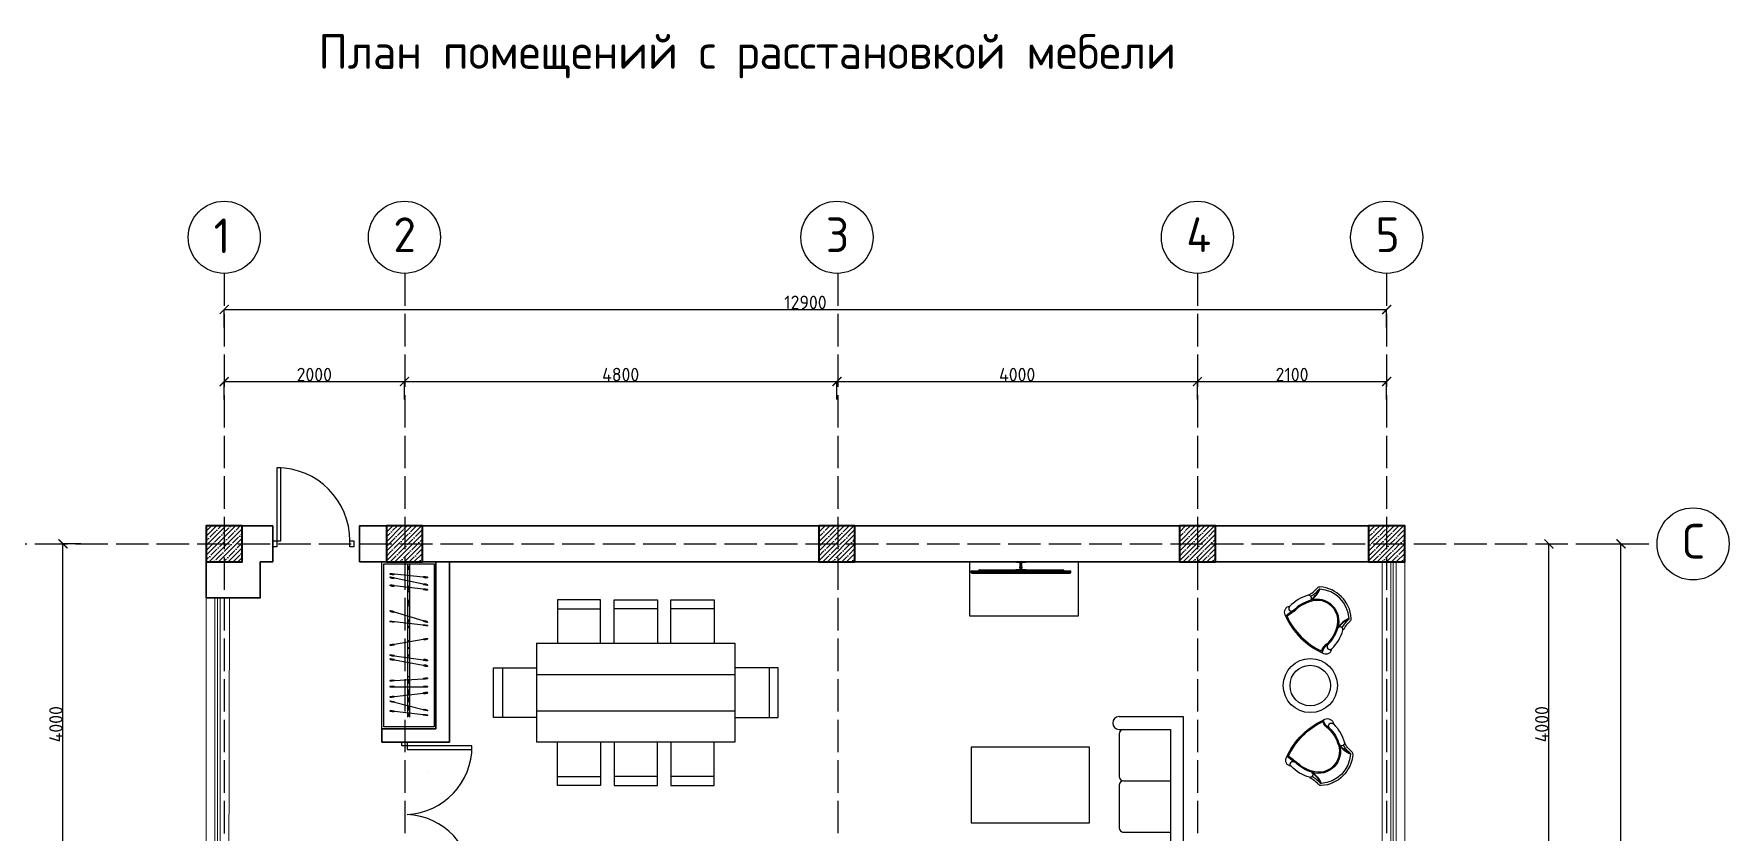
# Model space of a CAD drawing. Header units: millimetres. Extents: x -79936 to 190348, y -17907 to 78730.
# Drawn here: x -5505 to 13307, y 3152 to 12004 of the extents above; entities that cross this region are included whole.
import ezdxf

# ---------------------------------------------------------------- set-up
doc = ezdxf.new("R2010")
doc.units = ezdxf.units.MM
doc.linetypes.add('ACAD_ISO02W100', pattern=[15, 12, -3])
for name, color, linetype in [('A-Door', 150, 'Continuous'), ('freecads.com', 7, 'Continuous'), ('FUR', 42, 'Continuous'), ('mebel', 21, 'Continuous'), ('NET 01', 8, 'Continuous'), ('NOITHAT', 21, 'Continuous'), ('Plan 1', 7, 'Continuous')]:
    doc.layers.add(name, color=color, linetype=linetype)
doc.styles.add('gost', font='GOST Common.ttf')
doc.dimstyles.new('Copy of GOST', dxfattribs={"dimtxt": 150, "dimasz": 100, "dimexe": 0.18, "dimexo": 0.06, "dimgap": 3, "dimtad": 1, "dimdec": 0, "dimzin": 0, "dimdsep": 46, "dimtxsty": 'gost', "dimblk": 'ARCHTICK', "dimcen": 0.09, "dimclrt": 256, "dimadec": 0, "dimazin": 0, "dimtfac": 1, "dimtdec": 0, "dimtofl": 0, "dimtmove": 0, "dimatfit": 3, "dimldrblk": 'ARCHTICK', "dimfxl": 200, "dimfxlon": 1, "dimtolj": 1, "dimtzin": 0, "dimarcsym": 0})

# ---------------------------------------------------------------- blocks, each defined once
blk = doc.blocks.new('coffee table')
at = {"color": 7}
for p, q in [((133546, -23302), (134746, -23302)), ((133546, -23902), (133546, -23302)), ((134746, -23302), (134746, -23902)), ((134746, -23902), (133546, -23902))]:
    blk.add_line(p, q, dxfattribs=at)
blk = doc.blocks.new('_ArchTick')
at = {"color": 0, "linetype": 'ByBlock', "const_width": 0.15}
blk.add_lwpolyline([(-0.5, -0.5), (0.5, 0.5)], dxfattribs=at)
blk = doc.blocks.new('*D54')
at = {"layer": 'Defpoints', "color": 0, "transparency": 16777216}
for p in [(-5182, 6348), (-3393, 6348), (-2720, 2348)]:
    blk.add_point(p, dxfattribs=at)
at = {"layer": 'FUR', "color": 0, "lineweight": -2, "transparency": 16777216}
for p, q in [((-4982, 6348), (-5182, 6348)), ((-5182, 2348), (-5182, 6348)), ((-4982, 2348), (-5182, 2348))]:
    blk.add_line(p, q, dxfattribs=at)
at = {"layer": 'FUR', "color": 0, "lineweight": -2, "transparency": 16777216, "xscale": 100, "yscale": 100, "zscale": 100}
for p, rotation in [((-5182, 6348), 90), ((-5182, 2348), 270)]:
    blk.add_blockref('_ArchTick', p, dxfattribs=dict(at, rotation=rotation))
at = {"layer": 'FUR', "color": 7, "transparency": 16777216, "insert": (-5260, 4348), "char_height": 150, "attachment_point": 5, "rotation": 90, "style": 'gost'}
blk.add_mtext('\\A1;4000', dxfattribs=at)
blk = doc.blocks.new('*D51')
at = {"layer": 'Defpoints', "color": 0, "transparency": 16777216}
for p in [(-5982, 6348), (-3393, 6348), (-3393, -4052)]:
    blk.add_point(p, dxfattribs=at)
at = {"layer": 'FUR', "color": 0, "lineweight": -2, "transparency": 16777216}
for p, q in [((-5782, 6348), (-5982, 6348)), ((-5982, -4052), (-5982, 6348)), ((-5782, -4052), (-5982, -4052))]:
    blk.add_line(p, q, dxfattribs=at)
at = {"layer": 'FUR', "color": 0, "lineweight": -2, "transparency": 16777216, "xscale": 100, "yscale": 100, "zscale": 100}
for p, rotation in [((-5982, 6348), 90), ((-5982, -4052), 270)]:
    blk.add_blockref('_ArchTick', p, dxfattribs=dict(at, rotation=rotation))
at = {"layer": 'FUR', "color": 7, "transparency": 16777216, "insert": (-6060, 1148), "char_height": 150, "attachment_point": 5, "rotation": 90, "style": 'gost'}
blk.add_mtext('\\A1;10400', dxfattribs=at)
blk = doc.blocks.new('*D55')
at = {"color": 0, "lineweight": -2, "transparency": 16777216}
for p, q in [((-3393, 8748), (-3393, 8948)), ((-3393, 8948), (9507, 8948)), ((9507, 8748), (9507, 8948))]:
    blk.add_line(p, q, dxfattribs=at)
at = {"layer": 'Defpoints', "color": 0, "transparency": 16777216}
for p in [(9507, 8948), (-3393, 6348), (9507, 6348)]:
    blk.add_point(p, dxfattribs=at)
at = {"color": 0, "lineweight": -2, "transparency": 16777216, "xscale": 100, "yscale": 100, "zscale": 100, "rotation": 180}
blk.add_blockref('_ArchTick', (-3393, 8948), dxfattribs=at)
at = {"color": 0, "lineweight": -2, "transparency": 16777216, "xscale": 100, "yscale": 100, "zscale": 100}
blk.add_blockref('_ArchTick', (9507, 8948), dxfattribs=at)
at = {"transparency": 16777216, "insert": (3057, 9026), "char_height": 150, "attachment_point": 5, "style": 'gost'}
blk.add_mtext('\\A1;12900', dxfattribs=at)
blk = doc.blocks.new('*D58')
at = {"color": 0, "lineweight": -2, "transparency": 16777216}
for p, q in [((11307, 6348), (11307, 6348)), ((11307, 2348), (11307, 6348)), ((11107, 2348), (11307, 2348))]:
    blk.add_line(p, q, dxfattribs=at)
at = {"layer": 'Defpoints', "color": 0, "transparency": 16777216}
for p in [(11307, 6348), (11307, 6348), (9507, 2348)]:
    blk.add_point(p, dxfattribs=at)
at = {"color": 0, "lineweight": -2, "transparency": 16777216, "xscale": 100, "yscale": 100, "zscale": 100}
for p, rotation in [((11307, 6348), 90), ((11307, 2348), 270)]:
    blk.add_blockref('_ArchTick', p, dxfattribs=dict(at, rotation=rotation))
at = {"transparency": 16777216, "insert": (11229, 4348), "char_height": 150, "attachment_point": 5, "rotation": 90, "style": 'gost'}
blk.add_mtext('\\A1;4000', dxfattribs=at)
blk = doc.blocks.new('*D52')
at = {"color": 0, "lineweight": -2, "transparency": 16777216}
for p, q in [((11907, 6348), (12107, 6348)), ((12107, -4052), (12107, 6348)), ((11907, -4052), (12107, -4052))]:
    blk.add_line(p, q, dxfattribs=at)
at = {"layer": 'Defpoints', "color": 0, "transparency": 16777216}
for p in [(9507, 6348), (12107, 6348), (9507, -4052)]:
    blk.add_point(p, dxfattribs=at)
at = {"color": 0, "lineweight": -2, "transparency": 16777216, "xscale": 100, "yscale": 100, "zscale": 100}
for p, rotation in [((12107, 6348), 90), ((12107, -4052), 270)]:
    blk.add_blockref('_ArchTick', p, dxfattribs=dict(at, rotation=rotation))
at = {"transparency": 16777216, "insert": (12029, 1148), "char_height": 150, "attachment_point": 5, "rotation": 90, "style": 'gost'}
blk.add_mtext('\\A1;10400', dxfattribs=at)
blk = doc.blocks.new('*D63')
at = {"color": 0, "lineweight": -2, "transparency": 16777216}
for p, q in [((-3393, 7948), (-3393, 8148)), ((-3393, 8148), (-1393, 8148)), ((-1393, 7948), (-1393, 8148))]:
    blk.add_line(p, q, dxfattribs=at)
at = {"layer": 'Defpoints', "color": 0, "transparency": 16777216}
for p in [(-1393, 8148), (-3393, 6348), (-1393, 6348)]:
    blk.add_point(p, dxfattribs=at)
at = {"color": 0, "lineweight": -2, "transparency": 16777216, "xscale": 100, "yscale": 100, "zscale": 100, "rotation": 180}
blk.add_blockref('_ArchTick', (-3393, 8148), dxfattribs=at)
at = {"color": 0, "lineweight": -2, "transparency": 16777216, "xscale": 100, "yscale": 100, "zscale": 100}
blk.add_blockref('_ArchTick', (-1393, 8148), dxfattribs=at)
at = {"transparency": 16777216, "insert": (-2393, 8226), "char_height": 150, "attachment_point": 5, "style": 'gost'}
blk.add_mtext('\\A1;2000', dxfattribs=at)
blk = doc.blocks.new('*D64')
at = {"color": 0, "lineweight": -2, "transparency": 16777216}
for p, q in [((-1393, 7948), (-1393, 8148)), ((-1393, 8148), (3407, 8148)), ((3407, 7948), (3407, 8148))]:
    blk.add_line(p, q, dxfattribs=at)
at = {"layer": 'Defpoints', "color": 0, "transparency": 16777216}
for p in [(3407, 8148), (-1393, 6348), (3407, 6348)]:
    blk.add_point(p, dxfattribs=at)
at = {"color": 0, "lineweight": -2, "transparency": 16777216, "xscale": 100, "yscale": 100, "zscale": 100, "rotation": 180}
blk.add_blockref('_ArchTick', (-1393, 8148), dxfattribs=at)
at = {"color": 0, "lineweight": -2, "transparency": 16777216, "xscale": 100, "yscale": 100, "zscale": 100}
blk.add_blockref('_ArchTick', (3407, 8148), dxfattribs=at)
at = {"transparency": 16777216, "insert": (1007, 8226), "char_height": 150, "attachment_point": 5, "style": 'gost'}
blk.add_mtext('\\A1;4800', dxfattribs=at)
blk = doc.blocks.new('*D65')
at = {"color": 0, "lineweight": -2, "transparency": 16777216}
for p, q in [((3407, 7948), (3407, 8148)), ((3407, 8148), (7407, 8148)), ((7407, 7948), (7407, 8148))]:
    blk.add_line(p, q, dxfattribs=at)
at = {"layer": 'Defpoints', "color": 0, "transparency": 16777216}
for p in [(7407, 8148), (3407, 6348), (7407, 6348)]:
    blk.add_point(p, dxfattribs=at)
at = {"color": 0, "lineweight": -2, "transparency": 16777216, "xscale": 100, "yscale": 100, "zscale": 100, "rotation": 180}
blk.add_blockref('_ArchTick', (3407, 8148), dxfattribs=at)
at = {"color": 0, "lineweight": -2, "transparency": 16777216, "xscale": 100, "yscale": 100, "zscale": 100}
blk.add_blockref('_ArchTick', (7407, 8148), dxfattribs=at)
at = {"transparency": 16777216, "insert": (5407, 8226), "char_height": 150, "attachment_point": 5, "style": 'gost'}
blk.add_mtext('\\A1;4000', dxfattribs=at)
blk = doc.blocks.new('*D66')
at = {"color": 0, "lineweight": -2, "transparency": 16777216}
for p, q in [((7407, 7948), (7407, 8148)), ((7407, 8148), (9507, 8148)), ((9507, 7948), (9507, 8148))]:
    blk.add_line(p, q, dxfattribs=at)
at = {"layer": 'Defpoints', "color": 0, "transparency": 16777216}
for p in [(9507, 8148), (7407, 6348), (9507, 6348)]:
    blk.add_point(p, dxfattribs=at)
at = {"color": 0, "lineweight": -2, "transparency": 16777216, "xscale": 100, "yscale": 100, "zscale": 100, "rotation": 180}
blk.add_blockref('_ArchTick', (7407, 8148), dxfattribs=at)
at = {"color": 0, "lineweight": -2, "transparency": 16777216, "xscale": 100, "yscale": 100, "zscale": 100}
blk.add_blockref('_ArchTick', (9507, 8148), dxfattribs=at)
at = {"transparency": 16777216, "insert": (8457, 8226), "char_height": 150, "attachment_point": 5, "style": 'gost'}
blk.add_mtext('\\A1;2100', dxfattribs=at)
blk = doc.blocks.new('kreslo sport')
at = {"layer": 'freecads.com', "color": 253}
for centre, radius, start, end in [((6275, 9213), 460, 105.7638, 135.8771), ((6275, 9213), 460, 105.7638, 135.8771), ((6298, 9185), 433, 106.4533, 135.5926), ((6018, 9928), 302, 295.814, 320.2952), ((6018, 9928), 302, 295.814, 320.2952), ((6155, 9625), 31.5, 310.2658, 99.7066), ((6155, 9625), 31.5, 310.2658, 99.7066), ((6049, 9813), 247, 300.7995, 338.974), ((6049, 9813), 247, 300.7995, 338.974), ((5996, 9839), 298, 306.9922, 336.477), ((5996, 9839), 298, 306.9922, 336.477), ((6250, 9369), 243, 342.1577, 107.8423), ((6250, 9369), 243, 342.1577, 107.8423), ((6250, 9369), 243, 342.1577, 107.8423), ((6250, 9369), 243, 342.1577, 107.8423), ((6250, 9369), 231, 342.122, 107.878), ((6250, 9369), 231, 342.122, 107.878), ((6018, 9928), 326, 299.6705, 320.2952), ((6018, 9928), 326, 299.6705, 320.2952), ((6278, 9712), 35.9, 86.2118, 140.2952), ((6278, 9712), 35.9, 86.2118, 140.2952), ((6278, 9712), 12, 86.2118, 140.2952), ((6278, 9712), 12, 86.2118, 140.2952), ((6256, 9375), 350, 3.8841, 86.2118), ((6256, 9375), 350, 3.8841, 86.2118), ((6256, 9375), 374, 3.8841, 86.2118), ((6256, 9375), 374, 3.8841, 86.2118), ((5952, 9467), 66.9, 96.8627, 205.2224), ((5952, 9467), 66.9, 96.8627, 205.2224), ((6665, 9784), 846, 204.0865, 245.9135), ((6665, 9784), 846, 204.0865, 245.9135), ((6361, 8903), 694, 122.4649, 131.3424), ((6361, 8903), 694, 122.4649, 131.3424), ((6361, 8903), 694, 123.4945, 131.3424), ((6361, 8903), 694, 123.4945, 131.3424), ((6627, 9746), 793, 203.9961, 246.0039), ((6627, 9746), 793, 203.9961, 246.0039), ((6627, 9746), 793, 203.9961, 246.0039), ((6627, 9746), 793, 203.9961, 246.0039), ((6361, 8903), 682, 123.5905, 130.6001), ((6361, 8903), 682, 123.5905, 130.6001), ((6627, 9746), 781, 204.6447, 244.9831), ((6627, 9746), 781, 204.6447, 244.9831), ((5967, 9511), 31.5, 134.4818, 237.3849), ((5967, 9511), 31.5, 134.5974, 314.3927), ((5967, 9511), 31.5, 134.4818, 237.3849), ((5967, 9511), 31.5, 134.5974, 314.3927), ((5967, 9511), 31.5, 134.4818, 134.5974), ((5967, 9511), 31.5, 134.4818, 134.5974), ((5967, 9511), 31.5, 291.5667, 314.3927), ((5967, 9511), 31.5, 291.5667, 314.3927), ((5967, 9511), 43.5, 293.3525, 314.5723), ((5967, 9511), 43.5, 293.3525, 314.5723), ((6298, 9185), 421, 106.4335, 135.6081), ((6066, 9417), 421, 314.6264, 343.5665), ((6066, 9417), 421, 314.6264, 343.5665), ((6066, 9417), 433, 314.4074, 343.5467), ((6066, 9417), 433, 314.4074, 343.5467), ((6066, 9417), 433, 314.4074, 343.5467), ((6066, 9417), 433, 314.4074, 343.5467), ((6066, 9417), 433, 314.4074, 343.5467), ((6066, 9417), 433, 314.4074, 343.5467), ((6094, 9394), 460, 314.1229, 344.2362), ((6094, 9394), 460, 314.1229, 344.2362), ((6693, 9168), 247, 111.026, 149.2005), ((6693, 9168), 247, 111.026, 149.2005), ((6720, 9115), 298, 113.523, 143.0078), ((6720, 9115), 298, 113.523, 143.0078), ((6505, 9274), 31.5, 350.2934, 139.7342), ((6505, 9274), 31.5, 350.2934, 139.7342), ((6809, 9137), 326, 129.6415, 150.3295), ((6809, 9137), 326, 129.6415, 150.3295), ((6809, 9137), 302, 129.6415, 154.186), ((6809, 9137), 302, 129.6415, 154.186), ((6593, 9398), 12, 309.6415, 3.8841), ((6593, 9398), 12, 309.6415, 3.8841), ((6593, 9398), 35.9, 309.6415, 3.8841), ((6593, 9398), 35.9, 309.6415, 3.8841), ((6431, 8994), 141, 119.3016, 161.646), ((6431, 8994), 141, 119.3016, 161.646), ((6431, 8994), 130, 118.6101, 167.5826), ((6431, 8994), 130, 118.6101, 167.5826), ((6431, 8994), 130, 118.6101, 167.5826), ((6431, 8994), 130, 118.6101, 167.5826), ((6348, 9072), 66.9, 244.7776, 353.1373), ((6392, 9086), 31.5, 135.6073, 315.5182), ((6392, 9086), 31.5, 135.6073, 315.5182), ((6392, 9086), 31.5, 212.6151, 315.5182), ((6392, 9086), 31.5, 212.6151, 315.5182)]:
    blk.add_arc(centre, radius, start, end, dxfattribs=at)
blk = doc.blocks.new('stolik sport')
at = {"color": 253}
blk.add_circle((4995, 8655), 300, dxfattribs=at)
at = {"layer": 'freecads.com', "color": 253, "ltscale": 0.4}
blk.add_circle((4995, 8655), 225, dxfattribs=at)

msp = doc.modelspace()

# ---------------------------------------------------------------- hatches: boundary and pattern name
at = {"transparency": 33554687}
h = msp.add_hatch(dxfattribs=at)
h.set_pattern_fill('ANSI35', color=1, scale=300)
h.set_pattern_definition([(45, (-56585.67, -16329.34), (-53.03301, 53.03301), []), (45, (-56532.64, -16329.34), (-53.03301, 53.03301), [93.75, -18.75, 0, -18.75])])
h.paths.add_polyline_path([(-3192.652, 6548.074), (-3592.652, 6548.074), (-3592.652, 6148.074), (-3192.652, 6148.074)])
h = msp.add_hatch(dxfattribs=at)
h.set_pattern_fill('ANSI35', color=1, scale=300)
h.set_pattern_definition([(45, (-59713.835, -16852.96), (-53.03301, 53.03301), []), (45, (-59660.8, -16852.96), (-53.03301, 53.03301), [93.75, -18.75, 0, -18.75])])
h.paths.add_polyline_path([(-1192.652, 6548.074), (-1592.652, 6548.074), (-1592.652, 6148.074), (-1192.652, 6148.074)])
h = msp.add_hatch(dxfattribs=at)
h.set_pattern_fill('ANSI35', color=1, scale=300)
h.set_pattern_definition([(45, (-54914.045, -16852.96), (-53.03301, 53.03301), []), (45, (-54861.01, -16852.96), (-53.03301, 53.03301), [93.75, -18.75, 0, -18.75])])
h.paths.add_polyline_path([(3607.137, 6548.074), (3207.137, 6548.074), (3207.137, 6148.074), (3607.137, 6148.074)])
h = msp.add_hatch(dxfattribs=at)
h.set_pattern_fill('ANSI35', color=1, scale=300)
h.set_pattern_definition([(45, (-50914.045, -16852.96), (-53.03301, 53.03301), []), (45, (-50861.01, -16852.96), (-53.03301, 53.03301), [93.75, -18.75, 0, -18.75])])
h.paths.add_polyline_path([(7607.137, 6548.074), (7207.137, 6548.074), (7207.137, 6148.074), (7607.137, 6148.074)])
h = msp.add_hatch(dxfattribs=at)
h.set_pattern_fill('ANSI35', color=1, scale=300)
h.set_pattern_definition([(45, (-48814.045, -16852.96), (-53.03301, 53.03301), []), (45, (-48761.01, -16852.96), (-53.03301, 53.03301), [93.75, -18.75, 0, -18.75])])
h.paths.add_polyline_path([(9707.137, 6548.074), (9307.137, 6548.074), (9307.137, 6148.074), (9707.137, 6148.074)])

# ---------------------------------------------------------------- linework, layer by layer
at = {"color": 18, "lineweight": 30, "true_color": 0x000000}
for p, q in [((-2992.652, 6148.074), (-2852.652, 6148.074)), ((2807.348, 6148.074), (9357.348, 6148.074))]:
    msp.add_line(p, q, dxfattribs=at)
at = {"color": 253}
for p, q in [((-1642.553, 4298.181), (-1642.553, 6148.074)), ((-1642.553, 6148.074), (-1042.652, 6148.074)), ((-1622.556, 4318.181), (-1622.556, 6128.077)), ((-1622.556, 6128.077), (-1062.649, 6128.077)), ((-1354.486, 4428.074), (-1354.486, 6128.077)), ((-1333.46, 6098.045), (-1354.486, 6098.045)), ((-1333.46, 6085.26), (-1354.486, 6085.26)), ((-1333.46, 6070.621), (-1354.486, 6070.621)), ((-1333.46, 6065.142), (-1354.486, 6065.142)), ((-1333.46, 4428.074), (-1333.46, 6128.077)), ((-1062.649, 6128.077), (-1062.649, 4318.181)), ((-1042.652, 6148.074), (-1042.652, 4408.074)), ((-1183.485, 5980.113), (-1504.461, 6011.056)), ((-1183.485, 5901.56), (-1504.461, 5967.866)), ((-1183.485, 5844.909), (-1504.461, 5882.482)), ((-1333.46, 5875.425), (-1354.486, 5875.425)), ((-1333.46, 5869.946), (-1354.486, 5869.946)), ((-1333.46, 5857.162), (-1354.486, 5857.162)), ((-1333.46, 5844.377), (-1354.486, 5844.377)), ((-1333.46, 5835.246), (-1354.486, 5835.246)), ((-1133.493, 5839.057), (-1133.65, 5839.075)), ((-1333.46, 5815.156), (-1354.486, 5815.156)), ((-1333.46, 5720.599), (-1354.486, 5720.599)), ((-1333.46, 5715.12), (-1354.486, 5715.12)), ((-1333.46, 5702.336), (-1354.486, 5702.336)), ((-1333.46, 5689.552), (-1354.486, 5689.552)), ((-1333.46, 5680.42), (-1354.486, 5680.42)), ((-1333.46, 5660.331), (-1354.486, 5660.331)), ((304.357, 5728.074), (304.357, 5248.074)), ((784.357, 5728.074), (304.357, 5728.074)), ((784.357, 5248.074), (784.357, 5728.074)), ((934.357, 5248.074), (934.357, 5728.074)), ((934.357, 5728.074), (1414.357, 5728.074)), ((1414.357, 5728.074), (1414.357, 5248.074)), ((1564.357, 5248.074), (1564.357, 5728.074)), ((1564.357, 5728.074), (2044.357, 5728.074)), ((2044.357, 5728.074), (2044.357, 5248.074)), ((-1183.485, 5494.425), (-1504.461, 5589.464)), ((-1183.485, 5447.448), (-1504.461, 5482.811)), ((-1333.46, 5503.268), (-1354.486, 5503.268)), ((-1333.46, 5497.789), (-1354.486, 5497.789)), ((-1333.46, 5488.658), (-1354.486, 5488.658)), ((-1333.46, 5470.394), (-1354.486, 5470.394)), ((-1333.46, 5464.916), (-1354.486, 5464.916)), ((-1333.46, 5461.263), (-1354.486, 5461.263)), ((304.357, 5628.074), (784.357, 5628.074)), ((1414.357, 5628.074), (934.357, 5628.074)), ((2044.357, 5628.074), (1564.357, 5628.074)), ((-1183.485, 5288.202), (-1504.461, 5233.12)), ((-1333.46, 5432.042), (-1354.486, 5432.042)), ((-1333.46, 5422.91), (-1354.486, 5422.91)), ((-1333.46, 5417.431), (-1354.486, 5417.431)), ((-1333.46, 5271.326), (-1354.486, 5271.326)), ((-1133.493, 5441.941), (-1133.585, 5441.951)), ((-1504.461, 5107.507), (-1183.485, 5063.304)), ((-1333.46, 5260.368), (-1354.486, 5260.368)), ((-1333.46, 5196.447), (-1354.486, 5196.447)), ((-1333.46, 5189.142), (-1354.486, 5189.142)), ((-1333.46, 5112.437), (-1354.486, 5112.437)), ((-1333.46, 5101.479), (-1354.486, 5101.479)), ((74.357, 5248.074), (2274.357, 5248.074)), ((2274.357, 5248.074), (2274.357, 4148.074)), ((-1504.461, 5061.618), (-1183.485, 5001.943)), ((-405.643, 4423.074), (-405.643, 4973.074)), ((-405.643, 4973.074), (74.357, 4973.074)), ((-305.643, 4973.074), (-305.643, 4423.074)), ((74.357, 4898.074), (2274.357, 4898.074)), ((2754.357, 4973.074), (2274.357, 4973.074)), ((2654.357, 4973.074), (2654.357, 4423.074)), ((2754.357, 4423.074), (2754.357, 4973.074)), ((-1504.461, 4833.422), (-1183.485, 4853.313)), ((-1504.461, 4763.654), (-1183.485, 4763.654)), ((-1333.46, 4875.016), (-1354.486, 4875.016)), ((-1333.46, 4840.316), (-1354.486, 4840.316)), ((-1333.46, 4829.358), (-1354.486, 4829.358)), ((-1333.46, 4818.4), (-1354.486, 4818.4)), ((-1333.46, 4807.443), (-1354.486, 4807.443)), ((-1333.46, 4801.964), (-1354.486, 4801.964)), ((-1333.46, 4727.204), (-1354.486, 4727.204)), ((-1333.46, 4716.051), (-1354.486, 4716.051)), ((-1504.461, 4656.114), (-1183.485, 4691.477)), ((-1504.461, 4593.16), (-1183.485, 4511.383)), ((-1333.46, 4702.668), (-1354.486, 4702.668)), ((-1333.46, 4700.437), (-1354.486, 4700.437)), ((-1333.46, 4689.284), (-1354.486, 4689.284)), ((-1333.46, 4682.592), (-1354.486, 4682.592)), ((-1333.46, 4635.751), (-1354.486, 4635.751)), ((-1333.46, 4626.828), (-1354.486, 4626.828)), ((-1333.46, 4616.568), (-1354.486, 4616.568)), ((-1333.46, 4604.523), (-1354.486, 4604.523)), ((-1333.46, 4595.6), (-1354.486, 4595.6)), ((-1333.46, 4543.427), (-1354.486, 4543.427)), ((-1333.46, 4535.397), (-1354.486, 4535.397)), ((-1333.46, 4523.352), (-1354.486, 4523.352)), ((-1183.485, 4453.337), (-1504.461, 4490.032)), ((-1333.46, 4513.984), (-1354.486, 4513.984)), ((-1333.46, 4504.615), (-1354.486, 4504.615)), ((-1354.486, 4460.976), (-1333.46, 4460.976)), ((-1354.486, 4455.497), (-1333.46, 4455.497)), ((-1354.486, 4442.713), (-1333.46, 4442.713)), ((-1133.493, 4447.621), (-1133.563, 4447.629)), ((74.357, 4423.074), (-405.643, 4423.074)), ((74.357, 4498.074), (2274.357, 4498.074)), ((2274.357, 4423.074), (2754.357, 4423.074)), ((-1042.652, 4298.181), (-1642.553, 4298.181)), ((-1062.649, 4318.181), (-1622.556, 4318.181)), ((2274.357, 4148.074), (74.357, 4148.074)), ((304.357, 3668.074), (304.357, 4148.074)), ((784.357, 4148.074), (784.357, 3668.074)), ((934.357, 4148.074), (934.357, 3668.074)), ((1414.357, 3668.074), (1414.357, 4148.074)), ((1564.357, 4148.074), (1564.357, 3668.074)), ((2044.357, 3668.074), (2044.357, 4148.074)), ((-1131.919, 3822.659), (-1132.076, 3822.678)), ((304.357, 3768.074), (784.357, 3768.074)), ((1414.357, 3768.074), (934.357, 3768.074)), ((2044.357, 3768.074), (1564.357, 3768.074)), ((784.357, 3668.074), (304.357, 3668.074)), ((934.357, 3668.074), (1414.357, 3668.074)), ((1564.357, 3668.074), (2044.357, 3668.074))]:
    msp.add_line(p, q, dxfattribs=at)
at = {"color": 18, "true_color": 0x000000}
msp.add_line((7405.867, 6148.074), (7405.867, 6148.171), dxfattribs=at)
msp.add_line((7605.867, 6148.074), (7405.867, 6148.074))
at = {"lineweight": 40}
for points in [[(-3592.652, 6148.074), (-3192.652, 6148.074), (-3192.652, 6548.074), (-3592.652, 6548.074)], [(-1592.652, 6148.074), (-1192.652, 6148.074), (-1192.652, 6548.074), (-1592.652, 6548.074)], [(3207.137, 6148.074), (3607.137, 6148.074), (3607.137, 6548.074), (3207.137, 6548.074)], [(7207.137, 6148.074), (7607.137, 6148.074), (7607.137, 6548.074), (7207.137, 6548.074)], [(9307.137, 6148.074), (9707.137, 6148.074), (9707.137, 6548.074), (9307.137, 6548.074)]]:
    msp.add_lwpolyline(points, close=True, dxfattribs=at)
at = {"color": 18, "lineweight": 30, "true_color": 0x000000}
for points in [[(-3192.652, 6548.074), (-2852.652, 6548.074)], [(-1193.132, 6548.074), (9307.137, 6548.074)], [(-3592.652, 6148.074), (-3592.652, 5749.397)], [(-2992.652, 6148.074), (-2852.652, 6148.074)], [(-1892.652, 6148.074), (-1592.652, 6148.074)], [(-1592.652, 6148.074), (-1042.652, 6148.074), (-1042.652, 4298.181)], [(-1042.652, 6148.074), (2807.348, 6148.074)], [(-892.652, 6148.074), (-892.652, 4148.181)], [(2807.348, 6148.074), (7407.348, 6148.074)], [(-1042.652, 4298.181), (-1642.553, 4298.181)], [(-1642.553, 4298.181), (-1642.553, 4148.181)], [(-892.652, 4148.181), (-1642.553, 4148.181)]]:
    msp.add_lwpolyline(points, dxfattribs=at)
at = {"lineweight": 30}
for points in [[(-2852.652, 6548.074), (-2852.652, 6148.074)], [(-1592.652, 6548.074), (-1892.652, 6548.074), (-1892.652, 6148.074)], [(-3592.652, 5749.397), (-2992.652, 5748.074), (-2992.652, 6148.074)]]:
    msp.add_lwpolyline(points, dxfattribs=at)
at = {"color": 18, "true_color": 0x000000}
for points in [[(-1392.652, 6148.074), (-1592.652, 6148.074)], [(2807.348, 6148.074), (7407.348, 6148.074)], [(7355.867, 6148.074), (7605.867, 6148.074)], [(9657.137, 6148.074), (9457.137, 6148.074)]]:
    msp.add_lwpolyline(points, dxfattribs=at)
at = {"color": 152, "true_color": 0x2776bb}
msp.add_lwpolyline([(7680.867, 6148.074), (7280.867, 6148.074)], dxfattribs=at)
at = {"color": 18, "lineweight": 9, "true_color": 0x000000}
for points in [[(9457.137, 6148.074), (9457.137, 2548.074)], [(9707.137, 6148.074), (9707.137, 2548.074)], [(-3592.652, 5748.074), (-3592.652, 2548.074)], [(-3335.594, 5748.066), (-3342.652, 2548.074)]]:
    msp.add_lwpolyline(points, dxfattribs=at)
at = {"color": 152, "lineweight": 9, "true_color": 0x2776bb}
for points in [[(9552.137, 6148.074), (9552.137, 2548.074)], [(9580.628, 6148.074), (9580.628, 2548.074)], [(9612.137, 6148.074), (9612.137, 2548.074)], [(-3497.652, 5748.074), (-3497.652, 2548.074)], [(-3467.652, 5748.074), (-3467.652, 2548.074)], [(-3437.652, 5748.074), (-3437.652, 2548.074)]]:
    msp.add_lwpolyline(points, dxfattribs=at)
at = {"color": 18, "true_color": 0x000000}
for centre in [(-3392.652, 9748.074), (-1392.652, 9748.074), (3407.137, 9748.074), (7407.137, 9748.074), (9507.137, 9748.074), (12907.137, 6348.074)]:
    msp.add_circle(centre, 400, dxfattribs=at)
at = {"color": 253}
for centre, major_axis, ratio in [((-1529.457, 6013.466), (-24.996, 2.41), 0.319094765), ((-1529.457, 5973.029), (-24.996, 5.164), 0.280117484), ((-1529.457, 5885.408), (-24.996, 2.926), 0.338219999), ((-1158.489, 5896.397), (-24.996, 5.164), 0.280117484), ((-1158.489, 5842.661), (-24.996, 2.926), 0.338219999), ((-1158.489, 5977.704), (-24.996, 2.41), 0.319094765), ((-1529.457, 5596.865), (-24.996, 7.401), 0.313128759), ((-1529.457, 5485.565), (-24.996, 2.754), 0.275522224), ((-1158.489, 5487.024), (-24.996, 7.401), 0.313128759), ((-1158.489, 5292.491), (-24.996, -4.289), 0.291090577), ((-1158.489, 5445.117), (-24.996, 2.754), 0.275522224), ((-1529.457, 5228.831), (-24.996, -4.289), 0.291090577), ((-1529.457, 5110.95), (-24.996, 3.442), 0.274597586), ((-1529.457, 5066.265), (-24.996, 4.647), 0.321064684), ((-1158.489, 4997.296), (-24.996, 4.647), 0.342238492), ((-1158.489, 5059.861), (-24.996, 3.442), 0.344848233), ((-1529.457, 4831.872), (-24.996, -1.549), 0.302449819), ((-1529.457, 4763.654), (-24.996, 0), 0.303030056), ((-1158.489, 4694.231), (-24.996, -2.754), 0.338371926), ((-1158.489, 4854.862), (-24.996, -1.549), 0.343023748), ((-1158.489, 4763.654), (-24.996, 0), 0.343681824), ((-1529.457, 4599.528), (-24.996, 6.368), 0.225150577), ((-1529.457, 4653.36), (-24.996, -2.754), 0.301207511), ((-1529.457, 4492.89), (-24.996, 2.858), 0.230839396), ((-1158.489, 4505.015), (-24.996, 6.368), 0.225150577), ((-1158.489, 4450.787), (-24.996, 2.858), 0.230839396)]:
    msp.add_ellipse(centre, major_axis=major_axis, ratio=ratio, dxfattribs=at)
at = {"layer": 'A-Door', "color": 7}
for points in [[(-2762.642, 6381.828), (-2762.642, 7191.921), (-2807.647, 7191.921), (-2807.647, 6381.828)], [(-2807.647, 6381.828), (-2807.647, 6314.32), (-2852.652, 6314.32), (-2852.652, 6381.828)], [(-1952.548, 6381.828), (-1952.548, 6314.32), (-1997.553, 6314.32), (-1997.553, 6381.828)], [(-1362.899, 4107.807), (-1422.885, 4107.807), (-1422.885, 4147.797), (-1362.899, 4147.797)], [(-1362.899, 4067.817), (-643.072, 4067.817), (-643.072, 4107.807), (-1362.899, 4107.807)]]:
    msp.add_lwpolyline(points, close=True, dxfattribs=at)
at = {"layer": 'mebel', "color": 253, "ltscale": 90}
for p, q in [((4897.549, 6048.074), (6001.246, 6048.074)), ((4897.549, 6043.074), (6001.246, 6043.074)), ((4897.549, 6031.074), (6001.246, 6031.074)), ((4903.549, 6025.074), (5995.246, 6025.074)), ((4974.078, 6048.074), (4984.614, 6058.609)), ((4986.084, 6060.074), (5912.711, 6060.074)), ((5507.859, 6062.074), (5390.819, 6062.074)), ((5390.819, 6062.074), (5390.819, 6060.074)), ((5390.819, 6060.074), (5507.859, 6060.074)), ((5399.339, 6148.074), (5399.339, 6146.074)), ((5399.339, 6146.074), (5499.339, 6146.074)), ((5437.345, 6088.574), (5436.345, 6088.574)), ((5436.345, 6082.574), (5436.345, 6088.574)), ((5437.345, 6082.574), (5436.345, 6082.574)), ((5437.345, 6081.574), (5437.345, 6089.574)), ((5438.345, 6089.574), (5437.345, 6089.574)), ((5438.345, 6081.574), (5437.345, 6081.574)), ((5438.339, 6129.032, 10.262), (5438.339, 6146.074)), ((5438.345, 6067.074), (5438.345, 6129.032, 10.262)), ((5438.345, 6112.032, 10.262), (5460.345, 6112.032, 10.262)), ((5442.345, 6067.074), (5438.345, 6067.074)), ((5442.345, 6107.032, 10.262), (5456.345, 6107.032, 10.262)), ((5442.345, 6067.074, 2.22), (5442.345, 6107.032, 5.026)), ((5442.345, 6088.574), (5443.345, 6088.574)), ((5442.345, 6082.574), (5443.345, 6082.574)), ((5443.345, 6097.032, 10.262), (5455.345, 6097.032, 10.262)), ((5443.345, 6062.074), (5443.345, 6097.032, 4.286)), ((5455.345, 6062.074), (5455.345, 6097.032, 4.286)), ((5455.345, 6088.574), (5456.345, 6088.574)), ((5455.345, 6082.574), (5456.345, 6082.574)), ((5456.345, 6067.074, 2.22), (5456.345, 6107.032, 5.026)), ((5456.345, 6067.074), (5460.345, 6067.074)), ((5460.339, 6129.032, 10.262), (5460.339, 6146.074)), ((5460.345, 6067.074), (5460.345, 6129.032, 10.262)), ((5460.345, 6089.574), (5461.345, 6089.574)), ((5460.345, 6081.574), (5461.345, 6081.574)), ((5461.345, 6081.574), (5461.345, 6089.574)), ((5461.345, 6088.574), (5462.345, 6088.574)), ((5461.345, 6082.574), (5462.345, 6082.574)), ((5462.345, 6082.574), (5462.345, 6088.574)), ((5499.339, 6146.074), (5499.339, 6148.074)), ((5507.859, 6060.074), (5507.859, 6062.074)), ((5926.776, 6048.074), (5916.24, 6058.609)), ((5995.24, 6025.074), (6001.24, 6031.074)), ((6001.24, 6031.074), (6001.24, 6048.074))]:
    msp.add_line(p, q, dxfattribs=at)
at = {"layer": 'mebel', "color": 253}
for p, q in [((4897.549, 6043.074), (4897.549, 6048.074)), ((4897.549, 6031.074), (4897.549, 6043.074)), ((4903.549, 6025.074), (4897.549, 6031.074))]:
    msp.add_line(p, q, dxfattribs=at)
for points in [[(74.357, 5248.074), (74.357, 4148.074)], [(934.357, 3668.074), (934.357, 3668.074)]]:
    msp.add_lwpolyline(points, dxfattribs=at)
at = {"layer": 'mebel', "color": 253, "ltscale": 90}
msp.add_circle((5449.339, 6129.032, 10.262), 3, dxfattribs=at)
for centre, radius, start, end in [((4988.149, 6055.074), 5, 90, 135), ((5449.339, 6129.032, 10.262), 11, 180, 0), ((5912.705, 6055.074), 5, 45, 90)]:
    msp.add_arc(centre, radius, start, end, dxfattribs=at)
at = {"layer": 'NET 01', "color": 7}
for centre, radius, start, end in [((-2807.647, 6381.828), 810.094, 0, 90), ((-1397.96, 4102.084), 754.91, 272.6619576, 0.4343581), ((-1397.96, 2593.894), 754.91, 359.5656419, 87.3380424)]:
    msp.add_arc(centre, radius, start, end, dxfattribs=at)
at = {"layer": 'NOITHAT', "color": 253, "linetype": 'Continuous'}
for p, q in [((6538.463, 4432.711), (7249.955, 4432.711)), ((7249.955, 4432.711), (7249.955, 3009.728)), ((6538.463, 4290.413), (7107.657, 4290.413)), ((6538.463, 4242.98), (6538.463, 3768.652)), ((7107.657, 4290.413), (7107.657, 3009.728)), ((6208.085, 4093.353), (4897.121, 4093.353)), ((4897.121, 4093.353), (4897.121, 3255.632)), ((6208.085, 3255.632), (6208.085, 4093.353)), ((6538.463, 3673.787), (6538.463, 3199.459)), ((6585.896, 3721.219), (7107.657, 3721.219)), ((4897.121, 3255.632), (6208.085, 3255.632)), ((6579.727, 3152.026), (7107.657, 3152.026))]:
    msp.add_line(p, q, dxfattribs=at)
for centre, radius, start, end in [((6538.463, 4361.562), 71.149, 90, 270), ((6585.896, 4242.98), 47.433, 90, 180), ((6585.896, 3768.652), 47.433, 180, 270), ((6585.896, 3673.787), 47.433, 90, 180), ((6585.896, 3199.459), 47.433, 180, 270)]:
    msp.add_arc(centre, radius, start, end, dxfattribs=at)
at = {"layer": 'Plan 1', "color": 9, "linetype": 'ACAD_ISO02W100', "ltscale": 30, "true_color": 0xc7c8ca}
for points in [[(-3392.653, 9348.074), (-3392.653, -7051.926)], [(-1387.927, 9348.102), (-1387.927, -7051.954)], [(3415.849, 9348.102), (3415.849, -7052.021)], [(7407.137, 9348.102), (7406.909, -7052.077)], [(9507.137, 9348.102), (9507.153, -7052.106)]]:
    msp.add_lwpolyline(points, dxfattribs=at)
at = {"layer": 'Plan 1', "color": 251, "linetype": 'ACAD_ISO02W100', "ltscale": 30, "true_color": 0x636466}
msp.add_lwpolyline([(-6392.697, 6348.073), (12507.137, 6348.073)], dxfattribs=at)

# ---------------------------------------------------------------- block references
for name, p in [('kreslo sport', (2485.548, -3877.888)), ('stolik sport', (3664.799, -3877.888))]:
    msp.add_blockref(name, p)
at = {"xscale": -1, "rotation": 180}
msp.add_blockref('kreslo sport', (2501.415, 13415.078), dxfattribs=at)
at = {"layer": 'mebel', "color": 253, "rotation": 180}
msp.add_blockref('coffee table', (139628.34, -17754.397), dxfattribs=at)

# ---------------------------------------------------------------- texts
at = {"layer": 'Plan 1', "attachment_point": 1, "style": 'gost'}
for s, width, insert, char_height in [('План помещений с расстановкой мебели ', 12549.72034, (-2346.556, 12001.188), 384.87481), ('3', 384.87481, (3284.142, 9969.164), 384.875), ('4', 384.87481, (7284.142, 9969.164), 384.875), ('1', 384.87481, (-3509.169, 9957.32), 384.875), ('2', 384.87481, (-1515.648, 9969.164), 384.875), ('5', 384.87481, (9384.142, 9969.164), 384.875), ('C', 384.87481, (12778.689, 6569.99), 384.875)]:
    msp.add_mtext_dynamic_manual_height_columns(s, width=width, gutter_width=0.55, heights=[0], dxfattribs=dict(at, insert=insert, char_height=char_height))

# ---------------------------------------------------------------- dimensions: what is measured, and where the dimension line sits
at = {"color": 253}
for base, p2, picture, middle in [((9507.137, 8948.074), (9507.137, 6348.074), '*D55', (3057.243, 9026.074)), ((-1392.652, 8148.074), (-1392.652, 6348.074), '*D63', (-2392.652, 8226.074))]:
    dim = msp.add_linear_dim(base=base, p1=(-3392.652, 6348.074), p2=p2, dimstyle='Copy of GOST', dxfattribs=at)
    dim.commit()
    dim.dimension.update_dxf_attribs({"geometry": picture, "text_midpoint": middle})
for base, p1, p2, picture, middle in [((3407.137, 8148.074), (-1392.652, 6348.074), (3407.137, 6348.074), '*D64', (1007.243, 8226.074)), ((7407.137, 8148.074), (3407.137, 6348.074), (7407.137, 6348.074), '*D65', (5407.137, 8226.074)), ((9507.14, 8148.074), (7407.137, 6348.074), (9507.14, 6348.073), '*D66', (8457.139, 8226.074))]:
    dim = msp.add_linear_dim(base=base, p1=p1, p2=p2, dimstyle='Copy of GOST', override={"dimtmove": 1}, dxfattribs=at)
    dim.commit()
    dim.dimension.update_dxf_attribs({"geometry": picture, "text_midpoint": middle})
dim = msp.add_linear_dim(base=(12107.137, 6348.074), p1=(9507.137, -4051.926), p2=(9507.137, 6348.074), angle=90, dimstyle='Copy of GOST', dxfattribs=at)
dim.commit()
dim.dimension.update_dxf_attribs({"geometry": '*D52', "text_midpoint": (12029.137, 1148.074)})
dim = msp.add_linear_dim(base=(11307.137, 6348.074), p1=(9507.165, 2348.158), p2=(11307.137, 6348.074), angle=90, dimstyle='Copy of GOST', override={"dimtmove": 1}, dxfattribs=at)
dim.commit()
dim.dimension.update_dxf_attribs({"geometry": '*D58', "text_midpoint": (11229.137, 4348.116)})
at = {"layer": 'FUR', "color": 253}
for base, p1, p2, override, picture, middle in [((-5982.253, 6348.074), (-3392.652, -4051.926), (-3392.652, 6348.074), {"dimclrt": 7}, '*D51', (-6060.253, 1148.074)), ((-5182.254, 6348.073), (-2720.48, 2348.074), (-3392.653, 6348.073), {"dimclrt": 7, "dimtmove": 1}, '*D54', (-5260.254, 4348.074))]:
    dim = msp.add_linear_dim(base=base, p1=p1, p2=p2, angle=90, dimstyle='Copy of GOST', override=override, dxfattribs=at)
    dim.commit()
    dim.dimension.update_dxf_attribs({"geometry": picture, "text_midpoint": middle})

doc.saveas('drawing.dxf')
